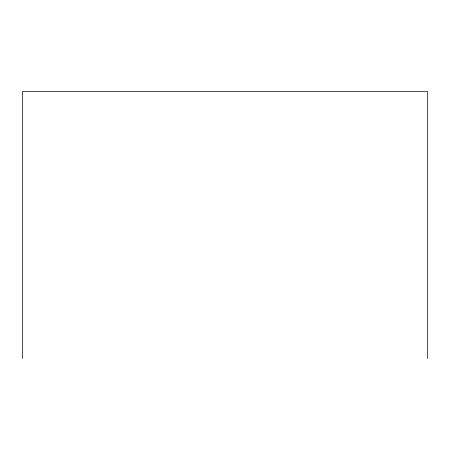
<?xml version="1.0" encoding="UTF-8"?>
<svg xmlns="http://www.w3.org/2000/svg" width="450" height="450" viewBox="0 0 450 450"><rect width="100%" height="100%" fill="white"/><g stroke="black" fill="none" stroke-linecap="round" stroke-linejoin="round"><path stroke-width="0.67" d="M427.5 358.504L427.5 91.496L22.5 91.496L22.5 358.504"/></g></svg>
